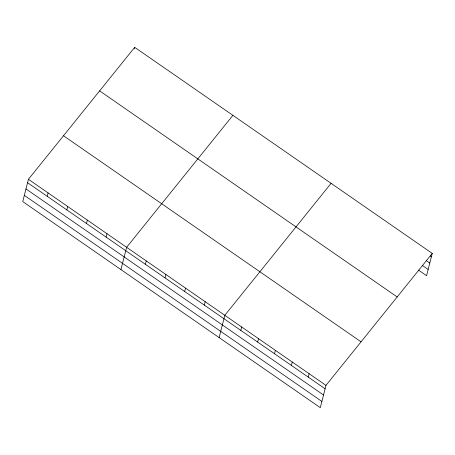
<?xml version="1.0" encoding="UTF-8"?>
<svg xmlns="http://www.w3.org/2000/svg" width="455" height="455" viewBox="0 0 455 455"><rect width="100%" height="100%" fill="white"/><g stroke="black" fill="none" stroke-linecap="round" stroke-linejoin="round"><path stroke-width="0.68" d="M28.432 179.298L22.75 201.593L320.297 407.669L325.979 385.374L432.25 253.407L134.703 47.331L28.432 179.298L325.979 385.374M47.206 196.304L48.071 192.897M66.84 209.903L67.71 206.502M86.478 223.502L87.349 220.101M134.356 48.691L134.703 47.331M106.117 237.106L106.988 233.699M120.939 269.599L126.621 247.304L232.892 115.337M145.395 264.31L146.26 260.903M165.034 277.908L165.899 274.507M184.667 291.507L185.538 288.106M204.306 305.112L205.177 301.705M219.128 337.604L224.815 315.309L331.086 183.342M240.809 330.387L241.673 326.986M257.666 342.069L258.537 338.662M274.53 353.745L275.394 350.339M291.388 365.422L292.258 362.021M308.251 377.098L309.116 373.697M432.25 253.407L426.568 275.702L418.429 270.065M430.22 256.006L431.38 256.813M426.307 260.63L429.793 263.047M422.342 265.441L428.155 269.468M99.634 90.881L397.181 296.956M63.501 135.749L361.048 341.824M27.567 182.7L325.109 388.78M25.975 188.933L323.522 395.014M24.337 195.36L321.884 401.435"/></g></svg>
